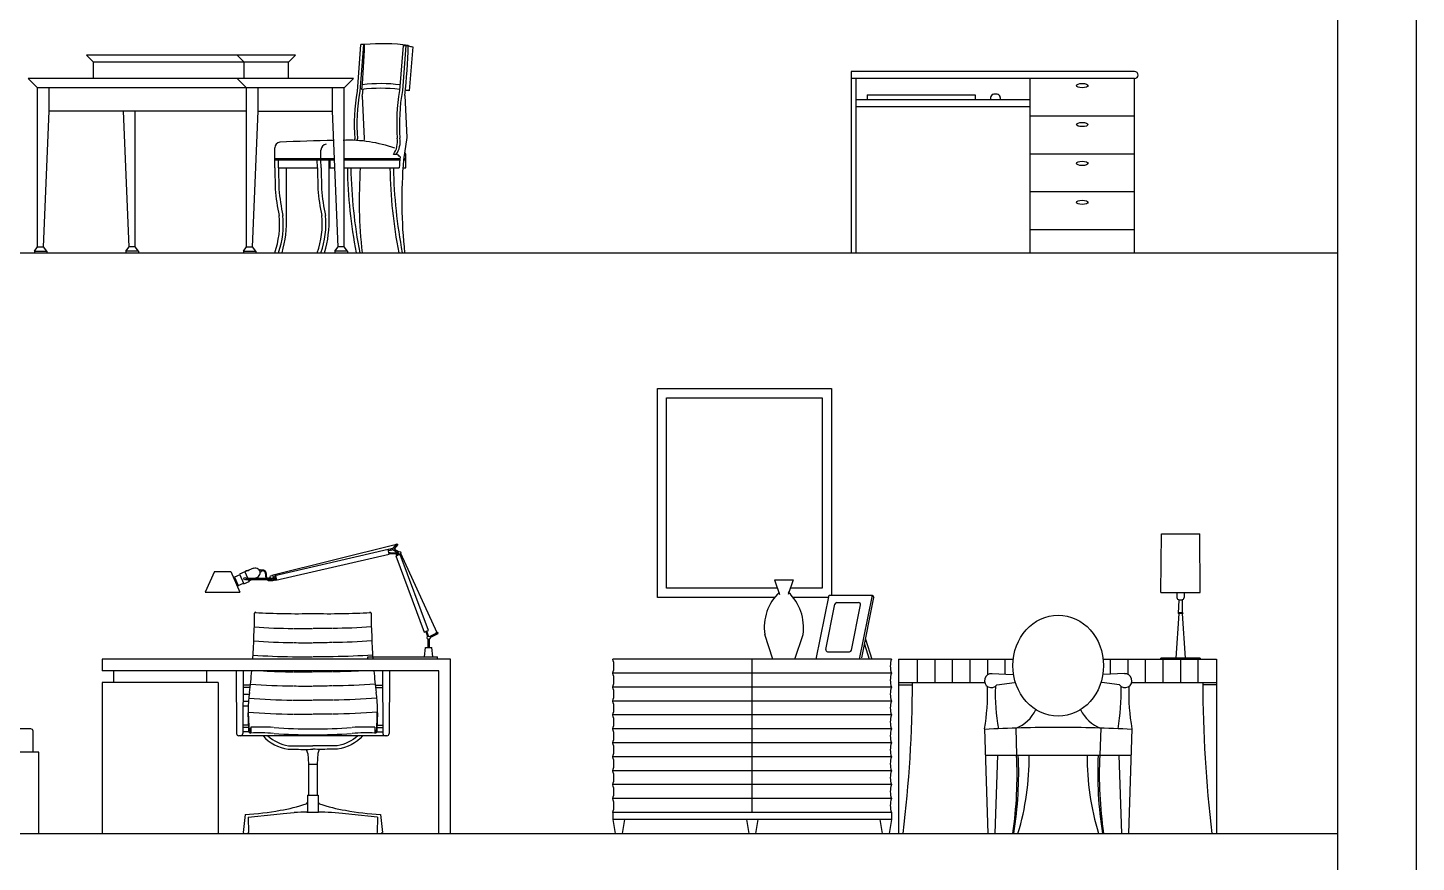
# Model space of a CAD drawing. Header units: inches. Extents: x 6.9 to 49.4, y 11.8 to 36.5.
# Drawn here: x 21.89 to 27.87, y 17.3 to 20.89 of the extents above; entities that cross this region are included whole.
import ezdxf

# ---------------------------------------------------------------- set-up
doc = ezdxf.new("R2010")
doc.units = ezdxf.units.IN
doc.header["$MEASUREMENT"] = 0
for name, color, linetype in [('02', 2, 'Continuous'), ('1', 1, 'Continuous'), ('kadrbm', 4, 'Continuous')]:
    doc.layers.add(name, color=color, linetype=linetype)

# ---------------------------------------------------------------- blocks, each defined once
blk = doc.blocks.new('kadrbm')
at = {"layer": 'kadrbm', "color": 4}
blk.add_lwpolyline([(0, 0), (0, 24.7972), (21, 24.7972), (21, 0), (0, 0)], close=True, dxfattribs=at)
blk.add_lwpolyline([(20.6631, 0.3257), (20.6631, 24.4603), (0.3369, 24.4603), (0.3369, 0.3257), (20.6631, 0.3257)], dxfattribs=at)

msp = doc.modelspace()

# ---------------------------------------------------------------- linework, layer by layer
at = {"layer": '02'}
for p, q in [((26.6524, 20.7039), (25.4324, 20.7039)), ((25.4324, 20.7039), (25.4324, 19.9239)), ((26.6524, 20.6739), (25.4324, 20.6739)), ((25.4524, 20.6739), (25.4524, 19.9239)), ((26.2024, 19.9239), (26.2024, 20.6739)), ((26.6524, 19.9239), (26.6524, 20.6739)), ((25.4524, 20.5839), (26.2024, 20.5839)), ((25.5005, 20.6032), (25.9658, 20.6032)), ((25.5005, 20.6032), (25.5005, 20.5839)), ((25.9658, 20.6032), (25.9658, 20.5839)), ((26.0326, 20.5919), (26.0326, 20.5839)), ((26.0738, 20.592), (26.0738, 20.5839)), ((25.4524, 20.5539), (26.2024, 20.5539)), ((26.6524, 20.5114), (26.2024, 20.5114)), ((26.6524, 20.3489), (26.2024, 20.3489)), ((26.6524, 20.1864), (26.2024, 20.1864)), ((26.2024, 20.0239), (26.6524, 20.0239))]:
    msp.add_line(p, q, dxfattribs=at)
for centre, start, end in [((26.6524, 20.6889), 270, 90), ((26.0476, 20.5919), 102.19479, 180), ((26.0588, 20.592), 0, 77.81457)]:
    msp.add_arc(centre, 0.015, start, end, dxfattribs=at)
for centre in [(26.427, 20.6434), (26.427, 20.4759), (26.427, 20.3084), (26.427, 20.1409)]:
    msp.add_ellipse(centre, major_axis=(-0.025, 0), ratio=0.365855, dxfattribs=at)
msp.add_open_spline([(26.0444, 20.6066), (26.0476, 20.6073), (26.0535, 20.608), (26.0594, 20.6072), (26.062, 20.6066)], degree=3, knots=[12.071104, 12.071104, 12.071104, 12.071104, 21.962014, 30.102391, 30.102391, 30.102391, 30.102391], dxfattribs=at)
at = {"layer": '1'}
for p, q in [((23.3198, 20.82), (23.3043, 20.6182)), ((23.3316, 20.82), (23.3161, 20.6182)), ((23.3371, 20.82), (23.32, 20.82)), ((23.5024, 20.8158), (23.4875, 20.6217)), ((23.5142, 20.8158), (23.4993, 20.6217)), ((23.5024, 20.8158), (23.525, 20.8158)), ((23.5438, 20.8106), (23.5293, 20.621)), ((23.0387, 20.7739), (22.1387, 20.7739)), ((22.1687, 20.7439), (22.1387, 20.7739)), ((22.8187, 20.7439), (22.7887, 20.7739)), ((23.0087, 20.7439), (23.0387, 20.7739)), ((23.0087, 20.7439), (22.1687, 20.7439)), ((22.1687, 20.6739), (22.1687, 20.7439)), ((22.8187, 20.6739), (22.8187, 20.7439)), ((23.0087, 20.6739), (23.0087, 20.7439)), ((23.2887, 20.6739), (21.8887, 20.6739)), ((21.8887, 20.6739), (21.9287, 20.6339)), ((23.2487, 20.6339), (21.9287, 20.6339)), ((21.9287, 19.9489), (21.9287, 20.6339)), ((21.9787, 20.5339), (21.9787, 20.6339)), ((22.8287, 20.6339), (22.7887, 20.6739)), ((22.8287, 19.9489), (22.8287, 20.6339)), ((22.8787, 20.5339), (22.8787, 20.6339)), ((23.1987, 20.5339), (23.1987, 20.6339)), ((23.2887, 20.6739), (23.2487, 20.6339)), ((23.2487, 19.9489), (23.2487, 20.6339)), ((23.3269, 20.5979), (23.3355, 20.4162)), ((23.5101, 20.6013), (23.5187, 20.4197)), ((21.9547, 19.9489), (21.9787, 20.5339)), ((22.8287, 20.5339), (21.9787, 20.5339)), ((22.3227, 19.9489), (22.2987, 20.5339)), ((22.3487, 19.9489), (22.3487, 20.5339)), ((22.8547, 19.9489), (22.8787, 20.5339)), ((22.8787, 20.5339), (23.1987, 20.5339)), ((23.2227, 19.9489), (23.1987, 20.5339)), ((23.3355, 20.4162), (23.3337, 20.4044)), ((23.5187, 20.4197), (23.5043, 20.3239)), ((22.9497, 20.3239), (22.9497, 20.3751)), ((22.9497, 20.3289), (23.2071, 20.3289)), ((23.1489, 20.3239), (23.1489, 20.366)), ((23.2487, 20.3289), (23.489, 20.3289)), ((23.4731, 20.3469), (23.4613, 20.3469)), ((23.5047, 20.3289), (23.5149, 20.3289)), ((23.5149, 20.2889), (23.5149, 20.3432)), ((22.9497, 20.3239), (23.2073, 20.3239)), ((22.9502, 20.2889), (22.9497, 20.3239)), ((22.9502, 20.2889), (22.9516, 20.197)), ((22.9662, 20.2889), (22.9656, 20.3239)), ((22.9662, 20.2889), (23.1335, 20.2889)), ((22.9662, 20.2889), (22.9676, 20.197)), ((23.0006, 20.0805), (23.0006, 20.2889)), ((23.1335, 20.2889), (23.133, 20.3239)), ((23.1335, 20.2889), (23.1349, 20.197)), ((23.1495, 20.2889), (23.1489, 20.3239)), ((23.1495, 20.2889), (23.1509, 20.197)), ((23.1839, 20.0805), (23.1839, 20.3239)), ((23.1839, 20.2889), (23.2087, 20.2889)), ((23.1889, 20.2889), (23.1889, 20.3239)), ((23.2487, 20.3239), (23.4885, 20.3239)), ((23.2487, 20.2889), (23.4859, 20.2889)), ((23.5016, 20.2889), (23.5149, 20.2889)), ((23.5043, 20.3239), (23.5149, 20.3239)), ((7.202, 19.9239), (27.5282, 19.9239)), ((21.9147, 19.9299), (21.9287, 19.9489)), ((21.9147, 19.9299), (21.9147, 19.9239)), ((21.9147, 19.9299), (21.9687, 19.9299)), ((21.9287, 19.9489), (21.9547, 19.9489)), ((21.9687, 19.9299), (21.9547, 19.9489)), ((21.9687, 19.9299), (21.9687, 19.9239)), ((22.3087, 19.9299), (22.3227, 19.9489)), ((22.3627, 19.9299), (22.3087, 19.9299)), ((22.3087, 19.9299), (22.3087, 19.9239)), ((22.3487, 19.9489), (22.3227, 19.9489)), ((22.3627, 19.9299), (22.3487, 19.9489)), ((22.3627, 19.9299), (22.3627, 19.9239)), ((22.8147, 19.9299), (22.8287, 19.9489)), ((22.8147, 19.9299), (22.8147, 19.9239)), ((22.8147, 19.9299), (22.8687, 19.9299)), ((22.8287, 19.9489), (22.8547, 19.9489)), ((22.8687, 19.9299), (22.8547, 19.9489)), ((22.8687, 19.9299), (22.8687, 19.9239)), ((23.2087, 19.9299), (23.2227, 19.9489)), ((23.2627, 19.9299), (23.2087, 19.9299)), ((23.2087, 19.9299), (23.2087, 19.9239)), ((23.2487, 19.9489), (23.2227, 19.9489)), ((23.2627, 19.9299), (23.2487, 19.9489)), ((23.2627, 19.9299), (23.2627, 19.9239)), ((24.5973, 19.3392), (25.3473, 19.3392)), ((24.5973, 18.4392), (24.5973, 19.3392)), ((25.3473, 19.3392), (25.3473, 18.45)), ((24.6373, 19.2992), (25.3073, 19.2992)), ((24.6373, 18.4792), (24.6373, 19.2992)), ((25.3073, 19.2992), (25.3073, 18.4792)), ((26.7651, 18.4609), (26.7677, 18.7139)), ((26.7677, 18.7139), (26.9326, 18.7139)), ((26.9351, 18.4609), (26.9326, 18.7139)), ((23.4737, 18.6681), (22.9367, 18.5344)), ((23.4617, 18.6529), (23.4762, 18.6713)), ((23.4801, 18.6682), (23.4659, 18.6502)), ((23.4733, 18.6686), (23.4725, 18.6686)), ((23.4725, 18.6686), (23.4725, 18.6666)), ((23.4762, 18.6713), (23.4801, 18.6682)), ((23.4377, 18.6457), (22.9505, 18.5333)), ((22.955, 18.5139), (23.4422, 18.6262)), ((23.4579, 18.6506), (23.4377, 18.6457)), ((23.4422, 18.6262), (23.4377, 18.6457)), ((23.4377, 18.6457), (23.4389, 18.6408)), ((23.4389, 18.6408), (23.449, 18.6433)), ((23.4406, 18.6331), (23.4431, 18.6329)), ((23.4413, 18.63), (23.4436, 18.6299)), ((23.4431, 18.6329), (23.4452, 18.6328)), ((23.4436, 18.6299), (23.4455, 18.6297)), ((23.4452, 18.6328), (23.447, 18.6326)), ((23.4455, 18.6297), (23.4471, 18.6296)), ((23.447, 18.6326), (23.4485, 18.6325)), ((23.4471, 18.6296), (23.4486, 18.6295)), ((23.4478, 18.6481), (23.4492, 18.6423)), ((23.4485, 18.6325), (23.4498, 18.6325)), ((23.4486, 18.6295), (23.4498, 18.6295)), ((23.458, 18.6444), (23.4492, 18.6423)), ((23.4498, 18.6325), (23.4509, 18.6324)), ((23.4498, 18.6295), (23.4508, 18.6294)), ((23.4508, 18.6294), (23.4517, 18.6294)), ((23.4509, 18.6324), (23.4518, 18.6324)), ((23.4517, 18.6294), (23.4525, 18.6294)), ((23.4518, 18.6324), (23.4526, 18.6324)), ((23.4525, 18.6294), (23.4532, 18.6294)), ((23.4526, 18.6324), (23.4533, 18.6324)), ((23.4532, 18.6294), (23.4539, 18.6294)), ((23.4533, 18.6324), (23.4539, 18.6324)), ((23.4539, 18.6324), (23.4545, 18.6324)), ((23.4539, 18.6294), (23.4545, 18.6294)), ((23.4545, 18.6324), (23.4552, 18.6324)), ((23.4545, 18.6294), (23.4551, 18.6294)), ((23.4551, 18.6294), (23.4557, 18.6294)), ((23.4552, 18.6324), (23.4558, 18.6324)), ((23.4557, 18.6294), (23.4563, 18.6293)), ((23.4558, 18.6324), (23.4564, 18.6323)), ((23.4563, 18.6293), (23.4569, 18.6293)), ((23.4564, 18.6323), (23.4569, 18.6323)), ((23.4569, 18.6323), (23.4575, 18.6323)), ((23.4569, 18.6293), (23.4575, 18.6293)), ((23.4575, 18.6323), (23.458, 18.6323)), ((23.4575, 18.6293), (23.458, 18.6293)), ((23.4801, 18.6303), (23.458, 18.6444)), ((23.458, 18.6323), (23.4585, 18.6323)), ((23.458, 18.6293), (23.4585, 18.6293)), ((23.4585, 18.6323), (23.459, 18.6323)), ((23.4585, 18.6293), (23.459, 18.6293)), ((23.459, 18.6323), (23.4595, 18.6323)), ((23.459, 18.6293), (23.4595, 18.6293)), ((23.4595, 18.6323), (23.4599, 18.6323)), ((23.4595, 18.6293), (23.4599, 18.6293)), ((23.4599, 18.6323), (23.4603, 18.6323)), ((23.4599, 18.6293), (23.4603, 18.6293)), ((23.4603, 18.6323), (23.4607, 18.6323)), ((23.4603, 18.6293), (23.4607, 18.6293)), ((23.4607, 18.6323), (23.4611, 18.6323)), ((23.4607, 18.6293), (23.4611, 18.6293)), ((23.4611, 18.6323), (23.4615, 18.6323)), ((23.4611, 18.6293), (23.4614, 18.6293)), ((23.4614, 18.6293), (23.4618, 18.6293)), ((23.4615, 18.6323), (23.4618, 18.6323)), ((23.4618, 18.6323), (23.4621, 18.6323)), ((23.4618, 18.6293), (23.4621, 18.6293)), ((23.4621, 18.6323), (23.4625, 18.6323)), ((23.4621, 18.6293), (23.4624, 18.6293)), ((23.4624, 18.6293), (23.4628, 18.6293)), ((23.4625, 18.6323), (23.4628, 18.6323)), ((23.4628, 18.6323), (23.4632, 18.6323)), ((23.4628, 18.6293), (23.4631, 18.6293)), ((23.4631, 18.6293), (23.4634, 18.6293)), ((23.4632, 18.6323), (23.4635, 18.6323)), ((23.4634, 18.6293), (23.4638, 18.6293)), ((23.4635, 18.6323), (23.4638, 18.6323)), ((23.4638, 18.6323), (23.4642, 18.6323)), ((23.4638, 18.6293), (23.4641, 18.6293)), ((23.4641, 18.6293), (23.4644, 18.6293)), ((23.4642, 18.6323), (23.4645, 18.6323)), ((23.4644, 18.6293), (23.4647, 18.6293)), ((23.4645, 18.6323), (23.4649, 18.6323)), ((23.4647, 18.6293), (23.4651, 18.6293)), ((23.4649, 18.6323), (23.4652, 18.6323)), ((23.4651, 18.6293), (23.4654, 18.6292)), ((23.4652, 18.6323), (23.4656, 18.6322)), ((23.4654, 18.6292), (23.4657, 18.6292)), ((23.4656, 18.6322), (23.466, 18.6322)), ((23.4657, 18.6292), (23.466, 18.6292)), ((23.4829, 18.6356), (23.466, 18.6465)), ((23.466, 18.6322), (23.4664, 18.6322)), ((23.466, 18.6292), (23.4664, 18.6292)), ((23.4664, 18.6322), (23.4667, 18.6322)), ((23.4664, 18.6292), (23.4667, 18.6292)), ((23.4667, 18.6322), (23.4671, 18.6321)), ((23.4667, 18.6292), (23.467, 18.6291)), ((23.467, 18.6291), (23.4673, 18.6291)), ((23.4671, 18.6321), (23.4675, 18.6321)), ((23.4673, 18.6291), (23.4676, 18.6291)), ((23.4675, 18.6321), (23.4679, 18.6321)), ((23.4676, 18.6291), (23.4679, 18.629)), ((23.4679, 18.6321), (23.4683, 18.632)), ((23.4679, 18.629), (23.4682, 18.629)), ((23.4682, 18.629), (23.4685, 18.629)), ((23.4683, 18.632), (23.4687, 18.632)), ((23.4685, 18.629), (23.4687, 18.6289)), ((23.4687, 18.632), (23.469, 18.6319)), ((23.4687, 18.6289), (23.469, 18.6288)), ((23.469, 18.6319), (23.4694, 18.6319)), ((23.469, 18.6288), (23.4692, 18.6288)), ((23.4692, 18.6288), (23.4694, 18.6287)), ((23.4694, 18.6319), (23.4697, 18.6318)), ((23.4694, 18.6287), (23.4696, 18.6286)), ((23.4696, 18.6286), (23.4697, 18.6286)), ((23.4697, 18.6318), (23.4701, 18.6317)), ((23.4697, 18.6286), (23.4699, 18.6285)), ((23.4699, 18.6285), (23.47, 18.6284)), ((23.47, 18.6284), (23.4702, 18.6283)), ((23.4701, 18.6317), (23.4704, 18.6317)), ((23.4702, 18.6283), (23.4703, 18.6282)), ((23.4703, 18.6282), (23.4704, 18.6282)), ((23.4704, 18.6317), (23.4706, 18.6316)), ((23.4704, 18.6282), (23.4705, 18.6281)), ((23.4705, 18.6281), (23.4706, 18.628)), ((23.4706, 18.6316), (23.4709, 18.6315)), ((23.4706, 18.628), (23.4708, 18.6279)), ((23.4894, 18.6254), (23.4707, 18.6184)), ((23.4707, 18.6184), (23.593, 18.2905)), ((23.4708, 18.6279), (23.4709, 18.6279)), ((23.4709, 18.6315), (23.4711, 18.6314)), ((23.4709, 18.6279), (23.471, 18.6278)), ((23.471, 18.6278), (23.4712, 18.6277)), ((23.4711, 18.6314), (23.4713, 18.6313)), ((23.4712, 18.6277), (23.4713, 18.6277)), ((23.4713, 18.6313), (23.4714, 18.6312)), ((23.4713, 18.6277), (23.4714, 18.6276)), ((23.4714, 18.6312), (23.4716, 18.6311)), ((23.4714, 18.6276), (23.4715, 18.6275)), ((23.4715, 18.6275), (23.4717, 18.6275)), ((23.4716, 18.6311), (23.4718, 18.631)), ((23.4717, 18.6275), (23.4718, 18.6274)), ((23.4718, 18.631), (23.4719, 18.6308)), ((23.4718, 18.6274), (23.4719, 18.6273)), ((23.4719, 18.6308), (23.4721, 18.6308)), ((23.4719, 18.6273), (23.472, 18.6273)), ((23.472, 18.6273), (23.4722, 18.6272)), ((23.4721, 18.6308), (23.4722, 18.6307)), ((23.4722, 18.6307), (23.4723, 18.6306)), ((23.4722, 18.6272), (23.4723, 18.6271)), ((23.4723, 18.6306), (23.4725, 18.6305)), ((23.4723, 18.6271), (23.4724, 18.627)), ((23.4724, 18.627), (23.4725, 18.6269)), ((23.4725, 18.6305), (23.4726, 18.6304)), ((23.4725, 18.6269), (23.4726, 18.6268)), ((23.4726, 18.6304), (23.4727, 18.6303)), ((23.4726, 18.6268), (23.4727, 18.6266)), ((23.4727, 18.6303), (23.4729, 18.6303)), ((23.4727, 18.6266), (23.4728, 18.6265)), ((23.4728, 18.6265), (23.4729, 18.6264)), ((23.4729, 18.6303), (23.473, 18.6302)), ((23.4729, 18.6264), (23.473, 18.6262)), ((23.473, 18.6302), (23.4732, 18.6301)), ((23.473, 18.6262), (23.4732, 18.6261)), ((23.4732, 18.6301), (23.4733, 18.63)), ((23.4732, 18.6261), (23.4733, 18.6259)), ((23.4733, 18.63), (23.4735, 18.6299)), ((23.4733, 18.6259), (23.4734, 18.6257)), ((23.4734, 18.6257), (23.4735, 18.6255)), ((23.4735, 18.6299), (23.4737, 18.6298)), ((23.4735, 18.6255), (23.4736, 18.6254)), ((23.4736, 18.6254), (23.4737, 18.6252)), ((23.4737, 18.6298), (23.4738, 18.6297)), ((23.4737, 18.6252), (23.4738, 18.625)), ((23.4738, 18.6297), (23.474, 18.6296)), ((23.4738, 18.625), (23.4739, 18.6248)), ((23.4739, 18.6248), (23.474, 18.6247)), ((23.474, 18.6296), (23.4742, 18.6294)), ((23.474, 18.6247), (23.474, 18.6245)), ((23.474, 18.6245), (23.4741, 18.6244)), ((23.4741, 18.6244), (23.4742, 18.6243)), ((23.4742, 18.6294), (23.4744, 18.6292)), ((23.4742, 18.6243), (23.4743, 18.6241)), ((23.4743, 18.6241), (23.4744, 18.624)), ((23.4744, 18.6292), (23.4745, 18.6291)), ((23.4744, 18.624), (23.4745, 18.6239)), ((23.4745, 18.6291), (23.4747, 18.6289)), ((23.4745, 18.6239), (23.4746, 18.6238)), ((23.4746, 18.6238), (23.4747, 18.6236)), ((23.4747, 18.6289), (23.4749, 18.6287)), ((23.4747, 18.6236), (23.4748, 18.6235)), ((23.4748, 18.6235), (23.4749, 18.6234)), ((23.4749, 18.6287), (23.475, 18.6285)), ((23.4749, 18.6234), (23.475, 18.6232)), ((23.475, 18.6285), (23.4752, 18.6283)), ((23.475, 18.6232), (23.4751, 18.6231)), ((23.4751, 18.6231), (23.4752, 18.6229)), ((23.4752, 18.6283), (23.4754, 18.6281)), ((23.4752, 18.6229), (23.4754, 18.6227)), ((23.4754, 18.6281), (23.4755, 18.6279)), ((23.4754, 18.6227), (23.4755, 18.6225)), ((23.4755, 18.6279), (23.4757, 18.6277)), ((23.4755, 18.6225), (23.4756, 18.6222)), ((23.4756, 18.6222), (23.4758, 18.622)), ((23.4757, 18.6277), (23.4758, 18.6275)), ((23.4758, 18.6275), (23.4759, 18.6273)), ((23.4758, 18.622), (23.4759, 18.6217)), ((23.4759, 18.6273), (23.476, 18.6271)), ((23.4759, 18.6217), (23.4761, 18.6213)), ((23.476, 18.6271), (23.4761, 18.6269)), ((23.4761, 18.6269), (23.4762, 18.6268)), ((23.4761, 18.6213), (23.4762, 18.621)), ((23.4762, 18.6268), (23.4763, 18.6266)), ((23.4762, 18.621), (23.4764, 18.6205)), ((23.4763, 18.6266), (23.4764, 18.6264)), ((23.4764, 18.6264), (23.4765, 18.6263)), ((23.4765, 18.6263), (23.4766, 18.6261)), ((23.4766, 18.6261), (23.4767, 18.626)), ((23.4767, 18.626), (23.4768, 18.6259)), ((23.4768, 18.6259), (23.4769, 18.6258)), ((23.4769, 18.6258), (23.4769, 18.6256)), ((23.4769, 18.6256), (23.477, 18.6255)), ((23.477, 18.6255), (23.4771, 18.6254)), ((23.4771, 18.6254), (23.4772, 18.6252)), ((23.4772, 18.6252), (23.4773, 18.6251)), ((23.4773, 18.6251), (23.4775, 18.6249)), ((23.4775, 18.6249), (23.4776, 18.6247)), ((23.4776, 18.6247), (23.4778, 18.6245)), ((23.4778, 18.6245), (23.4779, 18.6243)), ((23.4779, 18.6243), (23.4781, 18.624)), ((23.4781, 18.624), (23.4783, 18.6237)), ((23.4783, 18.6237), (23.4784, 18.6234)), ((23.4784, 18.6234), (23.4786, 18.623)), ((23.4786, 18.623), (23.4788, 18.6226)), ((23.4788, 18.6226), (23.479, 18.6221)), ((23.479, 18.6221), (23.4792, 18.6216)), ((23.4828, 18.6229), (23.4801, 18.6303)), ((23.4874, 18.6261), (23.4879, 18.6248)), ((23.6117, 18.2974), (23.4894, 18.6254)), ((23.649, 18.2871), (23.4924, 18.629)), ((22.6901, 18.552), (22.6501, 18.462)), ((22.6901, 18.552), (22.7601, 18.552)), ((22.7601, 18.552), (22.8001, 18.462)), ((22.7996, 18.5375), (22.7765, 18.5273)), ((22.8212, 18.5504), (22.7984, 18.5403)), ((22.7984, 18.5403), (22.8171, 18.4983)), ((22.8212, 18.5504), (22.8399, 18.5084)), ((22.858, 18.5657), (22.8216, 18.5495)), ((22.8588, 18.5639), (22.858, 18.5657)), ((22.8826, 18.558), (22.8889, 18.5608)), ((22.8866, 18.5489), (22.893, 18.5517)), ((22.8889, 18.5608), (22.893, 18.5517)), ((22.89, 18.5583), (22.8917, 18.5587)), ((22.8913, 18.5555), (22.8926, 18.5559)), ((22.8917, 18.5587), (22.8931, 18.559)), ((22.8926, 18.5559), (22.8937, 18.5561)), ((22.8931, 18.559), (22.8943, 18.5593)), ((22.8937, 18.5561), (22.8947, 18.5563)), ((22.8943, 18.5593), (22.8954, 18.5594)), ((22.8947, 18.5563), (22.8955, 18.5564)), ((22.8954, 18.5594), (22.8963, 18.5594)), ((22.8955, 18.5564), (22.8962, 18.5564)), ((22.8962, 18.5564), (22.8969, 18.5564)), ((22.8963, 18.5594), (22.8971, 18.5594)), ((22.8969, 18.5564), (22.8974, 18.5563)), ((22.8971, 18.5594), (22.8977, 18.5594)), ((22.8974, 18.5563), (22.8979, 18.5562)), ((22.8977, 18.5594), (22.8983, 18.5593)), ((22.8979, 18.5562), (22.8983, 18.5562)), ((22.8983, 18.5593), (22.8988, 18.5591)), ((22.8983, 18.5562), (22.8987, 18.5561)), ((22.8987, 18.5561), (22.8991, 18.556)), ((22.8988, 18.5591), (22.8993, 18.559)), ((22.8991, 18.556), (22.8994, 18.5559)), ((22.8993, 18.559), (22.8997, 18.5589)), ((22.8994, 18.5559), (22.8997, 18.5558)), ((22.8997, 18.5589), (22.9001, 18.5588)), ((22.8997, 18.5558), (22.9, 18.5557)), ((22.9, 18.5557), (22.9004, 18.5557)), ((22.9001, 18.5588), (22.9005, 18.5587)), ((22.9004, 18.5557), (22.9007, 18.5556)), ((22.9005, 18.5587), (22.9009, 18.5586)), ((22.9007, 18.5556), (22.901, 18.5555)), ((22.9009, 18.5586), (22.9013, 18.5585)), ((22.901, 18.5555), (22.9012, 18.5554)), ((22.9012, 18.5554), (22.9015, 18.5553)), ((22.9013, 18.5585), (22.9017, 18.5584)), ((22.9015, 18.5553), (22.9018, 18.5551)), ((22.9017, 18.5584), (22.902, 18.5583)), ((22.9018, 18.5551), (22.9021, 18.555)), ((22.902, 18.5583), (22.9024, 18.5582)), ((22.9021, 18.555), (22.9024, 18.5548)), ((22.9024, 18.5582), (22.9028, 18.558)), ((22.9024, 18.5548), (22.9027, 18.5546)), ((22.9027, 18.5546), (22.903, 18.5544)), ((22.9028, 18.558), (22.9031, 18.5579)), ((22.903, 18.5544), (22.9033, 18.5542)), ((22.9031, 18.5579), (22.9035, 18.5577)), ((22.9033, 18.5542), (22.9036, 18.5539)), ((22.9035, 18.5577), (22.9039, 18.5574)), ((22.9036, 18.5539), (22.9039, 18.5537)), ((22.9039, 18.5574), (22.9043, 18.5572)), ((22.9039, 18.5537), (22.9042, 18.5534)), ((22.9042, 18.5534), (22.9045, 18.5531)), ((22.9043, 18.5572), (22.9047, 18.5569)), ((22.9045, 18.5531), (22.9047, 18.5528)), ((22.9047, 18.5569), (22.9051, 18.5566)), ((22.9047, 18.5528), (22.905, 18.5525)), ((22.905, 18.5525), (22.9053, 18.5521)), ((22.9051, 18.5566), (22.9055, 18.5563)), ((22.9053, 18.5521), (22.9055, 18.5518)), ((22.9055, 18.5563), (22.9058, 18.556)), ((22.9055, 18.5518), (22.9057, 18.5514)), ((22.9057, 18.5514), (22.906, 18.5511)), ((22.9058, 18.556), (22.9062, 18.5556)), ((22.906, 18.5511), (22.9062, 18.5507)), ((22.9062, 18.5556), (22.9066, 18.5553)), ((22.9062, 18.5507), (22.9064, 18.5504)), ((22.9064, 18.5504), (22.9066, 18.5501)), ((22.9066, 18.5553), (22.9069, 18.5549)), ((22.9066, 18.5501), (22.9068, 18.5498)), ((22.9068, 18.5498), (22.907, 18.5495)), ((22.9069, 18.5549), (22.9072, 18.5545)), ((22.907, 18.5495), (22.9072, 18.5492)), ((22.9072, 18.5545), (22.9075, 18.5541)), ((22.9072, 18.5492), (22.9073, 18.5489)), ((22.9073, 18.5489), (22.9075, 18.5486)), ((22.9075, 18.5541), (22.9078, 18.5537)), ((22.9075, 18.5486), (22.9077, 18.5484)), ((22.9077, 18.5484), (22.9078, 18.5482)), ((22.9078, 18.5537), (22.9081, 18.5533)), ((22.9078, 18.5482), (22.908, 18.5479)), ((22.908, 18.5479), (22.9081, 18.5477)), ((22.9081, 18.5533), (22.9084, 18.5529)), ((22.9081, 18.5477), (22.9082, 18.5475)), ((22.9082, 18.5475), (22.9084, 18.5472)), ((22.9084, 18.5529), (22.9086, 18.5526)), ((22.9084, 18.5472), (22.9085, 18.547)), ((22.9085, 18.547), (22.9086, 18.5467)), ((22.9086, 18.5526), (22.9088, 18.5522)), ((22.9086, 18.5467), (22.9087, 18.5464)), ((22.9087, 18.5464), (22.9088, 18.5462)), ((22.9088, 18.5522), (22.9091, 18.5518)), ((22.9088, 18.5462), (22.9088, 18.5458)), ((22.9088, 18.5458), (22.9089, 18.5455)), ((22.9089, 18.5455), (22.909, 18.5452)), ((22.909, 18.5452), (22.909, 18.5448)), ((22.909, 18.5448), (22.9091, 18.5444)), ((22.9091, 18.5518), (22.9093, 18.5515)), ((22.9091, 18.5444), (22.9091, 18.5439)), ((22.9091, 18.5439), (22.9092, 18.5435)), ((22.9092, 18.5435), (22.9092, 18.543)), ((22.9092, 18.543), (22.9093, 18.5424)), ((22.9093, 18.5515), (22.9095, 18.5511)), ((22.9093, 18.5424), (22.9093, 18.5419)), ((22.9093, 18.5419), (22.9094, 18.5413)), ((22.9094, 18.5413), (22.9094, 18.5407)), ((22.9094, 18.5407), (22.9095, 18.5401)), ((22.9095, 18.5511), (22.9097, 18.5508)), ((22.9095, 18.5401), (22.9095, 18.5395)), ((22.9095, 18.5395), (22.9096, 18.5389)), ((22.9096, 18.5389), (22.9096, 18.5383)), ((22.9096, 18.5383), (22.9097, 18.5378)), ((22.9097, 18.5508), (22.9099, 18.5505)), ((22.9097, 18.5378), (22.9097, 18.5373)), ((22.9097, 18.5373), (22.9098, 18.5368)), ((22.9098, 18.5368), (22.9098, 18.5363)), ((22.9098, 18.5363), (22.9098, 18.5358)), ((22.9098, 18.5358), (22.9099, 18.5354)), ((22.9099, 18.5505), (22.9101, 18.5502)), ((22.9099, 18.5354), (22.9099, 18.5349)), ((22.9099, 18.5349), (22.91, 18.5345)), ((22.91, 18.5345), (22.91, 18.5341)), ((22.91, 18.5341), (22.9101, 18.5336)), ((22.9101, 18.5502), (22.9103, 18.5499)), ((22.9103, 18.5499), (22.9105, 18.5496)), ((22.9105, 18.5496), (22.9107, 18.5493)), ((22.9107, 18.5493), (22.9108, 18.5491)), ((22.9108, 18.5491), (22.911, 18.5488)), ((22.911, 18.5488), (22.9111, 18.5485)), ((22.9111, 18.5485), (22.9113, 18.5482)), ((22.9113, 18.5482), (22.9114, 18.5478)), ((22.9114, 18.5478), (22.9115, 18.5475)), ((22.9115, 18.5475), (22.9116, 18.5471)), ((22.9116, 18.5471), (22.9117, 18.5468)), ((22.9117, 18.5468), (22.9118, 18.5463)), ((22.9118, 18.5463), (22.9119, 18.5459)), ((22.9119, 18.5459), (22.9119, 18.5455)), ((22.9119, 18.5455), (22.912, 18.545)), ((22.912, 18.545), (22.9121, 18.5445)), ((22.9121, 18.5445), (22.9121, 18.544)), ((22.9121, 18.544), (22.9122, 18.5434)), ((22.9122, 18.5434), (22.9123, 18.5428)), ((22.9123, 18.5428), (22.9123, 18.5422)), ((22.9123, 18.5422), (22.9124, 18.5416)), ((22.9124, 18.5416), (22.9124, 18.541)), ((22.9124, 18.541), (22.9125, 18.5404)), ((22.9125, 18.5404), (22.9125, 18.5398)), ((22.9125, 18.5398), (22.9126, 18.5392)), ((22.9126, 18.5392), (22.9126, 18.5386)), ((22.9126, 18.5386), (22.9126, 18.5381)), ((22.9126, 18.5381), (22.9127, 18.5375)), ((22.9127, 18.5375), (22.9127, 18.537)), ((22.9127, 18.537), (22.9128, 18.5366)), ((22.9128, 18.5366), (22.9128, 18.5361)), ((22.9128, 18.5361), (22.9129, 18.5356)), ((22.9129, 18.5356), (22.9129, 18.5352)), ((22.9129, 18.5352), (22.913, 18.5348)), ((22.913, 18.5348), (22.913, 18.5344)), ((22.913, 18.5344), (22.913, 18.5339)), ((22.772, 18.5253), (22.7765, 18.5273)), ((22.7765, 18.5273), (22.7928, 18.4907)), ((22.7882, 18.4887), (22.7928, 18.4907)), ((22.7928, 18.4907), (22.8158, 18.501)), ((22.8171, 18.4983), (22.8399, 18.5084)), ((22.8254, 18.523), (22.9236, 18.523)), ((22.8254, 18.5178), (22.9236, 18.5178)), ((22.8387, 18.5112), (22.875, 18.5273)), ((22.9101, 18.5336), (22.9101, 18.5332)), ((22.9101, 18.5332), (22.9101, 18.5327)), ((22.9101, 18.5327), (22.9102, 18.5322)), ((22.9102, 18.5322), (22.9102, 18.5318)), ((22.9102, 18.5318), (22.9103, 18.5313)), ((22.9103, 18.5313), (22.9103, 18.5308)), ((22.9103, 18.5308), (22.9104, 18.5303)), ((22.9104, 18.5303), (22.9105, 18.5297)), ((22.9105, 18.5297), (22.9106, 18.5292)), ((22.9106, 18.5292), (22.9108, 18.5286)), ((22.9108, 18.5286), (22.9109, 18.5281)), ((22.9109, 18.5281), (22.9111, 18.5275)), ((22.9111, 18.5275), (22.9113, 18.5269)), ((22.9113, 18.5269), (22.9116, 18.5263)), ((22.9116, 18.5263), (22.9118, 18.5258)), ((22.9118, 18.5258), (22.9121, 18.5252)), ((22.9121, 18.5252), (22.9124, 18.5247)), ((22.9124, 18.5247), (22.9126, 18.5242)), ((22.9126, 18.5242), (22.9129, 18.5238)), ((22.9129, 18.5238), (22.9131, 18.5234)), ((22.913, 18.5339), (22.9131, 18.5335)), ((22.9131, 18.5335), (22.9131, 18.5331)), ((22.9131, 18.5331), (22.9132, 18.5327)), ((22.9131, 18.5234), (22.9133, 18.523)), ((22.9132, 18.5327), (22.9132, 18.5322)), ((22.9132, 18.5322), (22.9132, 18.5318)), ((22.9132, 18.5318), (22.9133, 18.5313)), ((22.9133, 18.5313), (22.9134, 18.5309)), ((22.9134, 18.5309), (22.9134, 18.5304)), ((22.9134, 18.5304), (22.9135, 18.5299)), ((22.9135, 18.5299), (22.9136, 18.5295)), ((22.9136, 18.5295), (22.9138, 18.529)), ((22.9138, 18.529), (22.914, 18.5285)), ((22.914, 18.5285), (22.9142, 18.528)), ((22.9142, 18.528), (22.9144, 18.5275)), ((22.9144, 18.5275), (22.9146, 18.5269)), ((22.9145, 18.5178), (22.9165, 18.5163)), ((22.9146, 18.5269), (22.9149, 18.5264)), ((22.9149, 18.5264), (22.9152, 18.5258)), ((22.9152, 18.5258), (22.9156, 18.5251)), ((22.9156, 18.5251), (22.916, 18.5245)), ((22.916, 18.5245), (22.9165, 18.5238)), ((22.9165, 18.5238), (22.9169, 18.523)), ((22.9165, 18.5163), (22.9183, 18.5152)), ((22.9183, 18.5152), (22.92, 18.5142)), ((22.9193, 18.5178), (22.9202, 18.5172)), ((22.92, 18.5142), (22.9216, 18.5135)), ((22.9202, 18.5172), (22.921, 18.5166)), ((22.921, 18.5166), (22.9218, 18.5162)), ((22.9216, 18.5135), (22.9231, 18.5131)), ((22.9218, 18.5162), (22.9226, 18.5159)), ((22.9226, 18.5159), (22.9233, 18.5157)), ((22.9231, 18.5131), (22.9244, 18.5127)), ((22.9233, 18.5157), (22.924, 18.5155)), ((22.9234, 18.5179), (22.9525, 18.5245)), ((22.9236, 18.523), (22.9308, 18.5247)), ((22.924, 18.5155), (22.9247, 18.5154)), ((22.9244, 18.5127), (22.9257, 18.5125)), ((22.9247, 18.5154), (22.9253, 18.5154)), ((22.9253, 18.5154), (22.9259, 18.5154)), ((22.9257, 18.5125), (22.9269, 18.5125)), ((22.9259, 18.5154), (22.9264, 18.5154)), ((22.9264, 18.5154), (22.9269, 18.5154)), ((22.9269, 18.5154), (22.9274, 18.5154)), ((22.9269, 18.5125), (22.928, 18.5124)), ((22.9274, 18.5154), (22.9278, 18.5154)), ((22.9278, 18.5154), (22.9282, 18.5154)), ((22.928, 18.5124), (22.929, 18.5124)), ((22.9282, 18.5154), (22.9286, 18.5154)), ((22.9286, 18.5154), (22.929, 18.5154)), ((22.929, 18.5154), (22.9294, 18.5154)), ((22.929, 18.5124), (22.9299, 18.5125)), ((22.9294, 18.5154), (22.9298, 18.5154)), ((22.9298, 18.5154), (22.9302, 18.5154)), ((22.9299, 18.5125), (22.9308, 18.5125)), ((22.9302, 18.5154), (22.9306, 18.5154)), ((22.9306, 18.5154), (22.9311, 18.5155)), ((22.9308, 18.5125), (22.9316, 18.5125)), ((22.9311, 18.5155), (22.9315, 18.5155)), ((22.9315, 18.5155), (22.932, 18.5155)), ((22.9316, 18.5125), (22.9324, 18.5126)), ((22.932, 18.5155), (22.9326, 18.5156)), ((22.9324, 18.5126), (22.9331, 18.5126)), ((22.9326, 18.5156), (22.9331, 18.5156)), ((22.9331, 18.5156), (22.9336, 18.5157)), ((22.9331, 18.5126), (22.9337, 18.5127)), ((22.9336, 18.5157), (22.9341, 18.5157)), ((22.9337, 18.5127), (22.9343, 18.5127)), ((22.9341, 18.5157), (22.9347, 18.5157)), ((22.9343, 18.5127), (22.9349, 18.5128)), ((22.9347, 18.5157), (22.9352, 18.5158)), ((22.9349, 18.5128), (22.9354, 18.5128)), ((22.9352, 18.5158), (22.9357, 18.5158)), ((22.9354, 18.5128), (22.936, 18.5128)), ((22.9357, 18.5158), (22.9362, 18.5159)), ((22.936, 18.5128), (22.9365, 18.5129)), ((22.9362, 18.5159), (22.9366, 18.5159)), ((22.9365, 18.5129), (22.9369, 18.5129)), ((22.9366, 18.5159), (22.9371, 18.516)), ((22.9369, 18.5129), (22.9374, 18.513)), ((22.9371, 18.516), (22.9375, 18.516)), ((22.9374, 18.513), (22.9379, 18.513)), ((22.9375, 18.516), (22.9379, 18.516)), ((22.9379, 18.516), (22.9383, 18.5161)), ((22.9379, 18.513), (22.9383, 18.5131)), ((22.9383, 18.5161), (22.9387, 18.5161)), ((22.9383, 18.5131), (22.9387, 18.5131)), ((22.9387, 18.5161), (22.939, 18.5162)), ((22.9387, 18.5131), (22.9391, 18.5131)), ((22.939, 18.5162), (22.9394, 18.5162)), ((22.9391, 18.5131), (22.9395, 18.5132)), ((22.9394, 18.5162), (22.9397, 18.5163)), ((22.9395, 18.5132), (22.9399, 18.5132)), ((22.9397, 18.5163), (22.94, 18.5163)), ((22.9399, 18.5132), (22.9403, 18.5133)), ((22.94, 18.5163), (22.9403, 18.5164)), ((22.9403, 18.5164), (22.9406, 18.5164)), ((22.9403, 18.5133), (22.9406, 18.5134)), ((22.9406, 18.5164), (22.9409, 18.5165)), ((22.9406, 18.5134), (22.9409, 18.5134)), ((22.9409, 18.5165), (22.9411, 18.5165)), ((22.9409, 18.5134), (22.9412, 18.5135)), ((22.9411, 18.5165), (22.9414, 18.5166)), ((22.9412, 18.5135), (22.9415, 18.5135)), ((22.9414, 18.5166), (22.9417, 18.5167)), ((22.9415, 18.5135), (22.9418, 18.5136)), ((22.9417, 18.5167), (22.942, 18.5168)), ((22.9418, 18.5136), (22.9421, 18.5137)), ((22.942, 18.5168), (22.9422, 18.5168)), ((22.9421, 18.5137), (22.9424, 18.5138)), ((22.9422, 18.5168), (22.9425, 18.5169)), ((22.9424, 18.5138), (22.9427, 18.5138)), ((22.9425, 18.5169), (22.9428, 18.517)), ((22.9427, 18.5138), (22.943, 18.5139)), ((22.9428, 18.517), (22.9431, 18.5171)), ((22.943, 18.5139), (22.9433, 18.514)), ((22.9431, 18.5171), (22.9434, 18.5172)), ((22.9433, 18.514), (22.9436, 18.5141)), ((22.9434, 18.5275), (22.9514, 18.5294)), ((22.9434, 18.5172), (22.9438, 18.5173)), ((22.9436, 18.5141), (22.9439, 18.5142)), ((22.9438, 18.5173), (22.9441, 18.5174)), ((22.9439, 18.5142), (22.9442, 18.5143)), ((22.9441, 18.5174), (22.9444, 18.5174)), ((22.9442, 18.5143), (22.9445, 18.5144)), ((22.9444, 18.5174), (22.9448, 18.5175)), ((22.9445, 18.5144), (22.9448, 18.5144)), ((22.9448, 18.5175), (22.9451, 18.5176)), ((22.9448, 18.5144), (22.9451, 18.5145)), ((22.9451, 18.5176), (22.9454, 18.5177)), ((22.9451, 18.5145), (22.9454, 18.5146)), ((22.9454, 18.5177), (22.9458, 18.5178)), ((22.9454, 18.5146), (22.9457, 18.5147)), ((22.9457, 18.5147), (22.9461, 18.5147)), ((22.9458, 18.5178), (22.9461, 18.5178)), ((22.9461, 18.5178), (22.9464, 18.5179)), ((22.9461, 18.5147), (22.9464, 18.5148)), ((22.9464, 18.5179), (22.9468, 18.5179)), ((22.9464, 18.5148), (22.9467, 18.5149)), ((22.9467, 18.5149), (22.947, 18.5149)), ((22.9468, 18.5179), (22.9471, 18.518)), ((22.947, 18.5149), (22.9473, 18.515)), ((22.9471, 18.518), (22.9474, 18.518)), ((22.9473, 18.515), (22.9477, 18.515)), ((22.9474, 18.518), (22.9478, 18.5181)), ((22.9477, 18.515), (22.948, 18.5151)), ((22.9478, 18.5181), (22.9481, 18.5181)), ((22.948, 18.5151), (22.9483, 18.5151)), ((22.9481, 18.5181), (22.9484, 18.5182)), ((22.9483, 18.5151), (22.9487, 18.5152)), ((22.9484, 18.5182), (22.9488, 18.5182)), ((22.9487, 18.5152), (22.949, 18.5152)), ((22.9488, 18.5182), (22.9491, 18.5183)), ((22.949, 18.5152), (22.9493, 18.5153)), ((22.9491, 18.5183), (22.9495, 18.5184)), ((22.9493, 18.5153), (22.9497, 18.5154)), ((22.9495, 18.5184), (22.9498, 18.5185)), ((22.9497, 18.5154), (22.9501, 18.5154)), ((22.9498, 18.5185), (22.9502, 18.5185)), ((22.9501, 18.5154), (22.9504, 18.5155)), ((22.9502, 18.5185), (22.9506, 18.5186)), ((22.9504, 18.5155), (22.9508, 18.5156)), ((22.9505, 18.5333), (22.955, 18.5139)), ((22.9506, 18.5186), (22.951, 18.5187)), ((22.9508, 18.5156), (22.9512, 18.5157)), ((22.951, 18.5187), (22.9515, 18.5188)), ((22.9512, 18.5157), (22.9517, 18.5158)), ((22.9515, 18.5188), (22.952, 18.519)), ((22.9517, 18.5158), (22.9522, 18.5159)), ((22.952, 18.519), (22.9525, 18.5191)), ((22.9522, 18.5159), (22.9527, 18.516)), ((22.9525, 18.5191), (22.9531, 18.5192)), ((22.9527, 18.516), (22.9532, 18.5162)), ((22.9531, 18.5192), (22.9537, 18.5194)), ((22.9532, 18.5162), (22.9538, 18.5163)), ((22.9534, 18.534), (22.9579, 18.5145)), ((22.9538, 18.5163), (22.9544, 18.5165)), ((25.1143, 18.4792), (24.6373, 18.4792)), ((25.1014, 18.5161), (25.1234, 18.4532)), ((25.1014, 18.5161), (25.1817, 18.5161)), ((25.1817, 18.5161), (25.161, 18.4532)), ((25.3073, 18.4792), (25.1696, 18.4792)), ((22.6501, 18.462), (22.8001, 18.462)), ((25.1017, 18.4392), (24.5973, 18.4392)), ((25.3343, 18.4392), (25.1826, 18.4392)), ((25.2812, 18.1739), (25.3365, 18.45)), ((25.3365, 18.45), (25.5232, 18.45)), ((25.3696, 18.4175), (25.4637, 18.4175)), ((25.468, 18.1739), (25.5232, 18.45)), ((25.4777, 18.1805), (25.5297, 18.4403)), ((25.5232, 18.45), (25.5297, 18.4403)), ((26.7651, 18.4609), (26.9351, 18.4609)), ((26.8348, 18.4609), (26.8348, 18.4395)), ((26.8431, 18.4295), (26.8401, 18.3712)), ((26.8448, 18.4295), (26.8554, 18.4295)), ((26.8571, 18.4295), (26.8571, 18.3742)), ((26.8654, 18.4609), (26.8654, 18.4395)), ((25.3227, 18.216), (25.3618, 18.4111)), ((25.4327, 18.2129), (25.4717, 18.4078)), ((26.8431, 18.3712), (26.8301, 18.1789)), ((26.8601, 18.3742), (26.8401, 18.3742)), ((26.8601, 18.3712), (26.8401, 18.3712)), ((26.8571, 18.3712), (26.8701, 18.1789)), ((26.8601, 18.3742), (26.8601, 18.3712)), ((23.593, 18.2905), (23.6117, 18.2974)), ((23.6042, 18.2946), (23.6005, 18.2933)), ((23.6005, 18.2933), (23.6082, 18.2719)), ((23.6119, 18.2733), (23.6042, 18.2946)), ((23.6048, 18.2813), (23.6085, 18.2826)), ((23.6095, 18.26), (23.6095, 18.2239)), ((23.6155, 18.2601), (23.6155, 18.2239)), ((23.6522, 18.2887), (23.6176, 18.2711)), ((23.6193, 18.2677), (23.6539, 18.2853)), ((23.649, 18.2871), (23.6428, 18.2871)), ((23.6428, 18.2871), (23.6428, 18.284)), ((23.6539, 18.2853), (23.6522, 18.2887)), ((25.0947, 18.1739), (25.0597, 18.2808)), ((25.1897, 18.1739), (25.2247, 18.2808)), ((25.4895, 18.2392), (25.5098, 18.1739)), ((25.4936, 18.2601), (25.5204, 18.1739)), ((23.3501, 18.1739), (23.3501, 18.1839)), ((23.3501, 18.1839), (23.6501, 18.1839)), ((23.595, 18.1839), (23.599, 18.2239)), ((23.599, 18.2239), (23.626, 18.2239)), ((23.63, 18.1839), (23.626, 18.2239)), ((23.6501, 18.1739), (23.6501, 18.1839)), ((25.3306, 18.2064), (25.4247, 18.2064)), ((26.9351, 18.1789), (26.7651, 18.1789)), ((26.7651, 18.1739), (26.7651, 18.1789)), ((26.9351, 18.1789), (26.9351, 18.1739)), ((23.7061, 18.1739), (22.2061, 18.1739)), ((22.2061, 18.1739), (22.2061, 18.1239)), ((23.6561, 18.1239), (22.2061, 18.1239)), ((22.2561, 18.1239), (22.2561, 18.0739)), ((22.6561, 18.1239), (22.6561, 18.0739)), ((22.7837, 18.1218), (22.7851, 17.8541)), ((22.8139, 18.1218), (22.8122, 17.8541)), ((23.4139, 18.1218), (23.4156, 17.8541)), ((23.4441, 18.1218), (23.4426, 17.8541)), ((23.6561, 17.4239), (23.6561, 18.1239)), ((23.7061, 17.4239), (23.7061, 18.1739)), ((25.6056, 18.1739), (24.4056, 18.1739)), ((25.0056, 17.5139), (25.0056, 18.1739)), ((25.6356, 18.1739), (26.13, 18.1739)), ((25.6356, 18.1739), (25.6356, 17.4239)), ((25.7162, 18.1739), (25.7162, 18.0739)), ((25.7917, 18.1739), (25.7917, 18.0739)), ((25.8673, 18.1739), (25.8673, 18.0739)), ((25.9428, 18.1739), (25.9428, 18.0739)), ((26.0184, 18.1739), (26.0184, 18.1061)), ((26.094, 18.1739), (26.094, 18.1093)), ((26.5168, 18.1739), (27.0056, 18.1739)), ((26.5473, 18.1739), (26.5473, 18.109)), ((26.6228, 18.1739), (26.6228, 18.1093)), ((26.6984, 18.1739), (26.6984, 18.0739)), ((26.774, 18.1739), (26.774, 18.0739)), ((26.8495, 18.1739), (26.8495, 18.0739)), ((26.9251, 18.1739), (26.9251, 18.0739)), ((27.0056, 18.1739), (27.0056, 17.4239)), ((22.7061, 18.0739), (22.2061, 18.0739)), ((22.2061, 18.0739), (22.2061, 17.4239)), ((22.7061, 18.0739), (22.7061, 17.4239)), ((22.8448, 18.0624), (22.8135, 18.0624)), ((23.3829, 18.0624), (23.4142, 18.0624)), ((25.6056, 18.1139), (24.4056, 18.1139)), ((25.6356, 18.0739), (26.0069, 18.0739)), ((25.6356, 18.0639), (25.6956, 18.0639)), ((26.0359, 18.1118), (26.1293, 18.1077)), ((26.0594, 18.0632), (26.1357, 18.074)), ((26.5873, 18.0632), (26.5111, 18.074)), ((26.6109, 18.1118), (26.5175, 18.1077)), ((26.6398, 18.0739), (27.0056, 18.0739)), ((27.0056, 18.0639), (26.9457, 18.0639)), ((22.8437, 18.0524), (22.8135, 18.0524)), ((23.384, 18.0524), (23.4142, 18.0524)), ((25.6056, 18.0539), (24.4056, 18.0539)), ((22.8129, 17.9739), (22.836, 17.9739)), ((22.8131, 17.9939), (22.8371, 17.9939)), ((25.6056, 17.9939), (24.4056, 17.9939)), ((22.8358, 17.8899), (22.8124, 17.8899)), ((22.8367, 17.8799), (22.8124, 17.8799)), ((22.844, 17.8773), (22.844, 17.8581)), ((22.844, 17.8773), (22.8467, 17.8773)), ((22.8467, 17.8816), (22.8467, 17.8562)), ((23.381, 17.8816), (23.381, 17.8562)), ((23.3837, 17.8773), (23.381, 17.8773)), ((23.3911, 17.8799), (23.4153, 17.8799)), ((23.3919, 17.8899), (23.4153, 17.8899)), ((25.6056, 17.9339), (24.4056, 17.9339)), ((26.1403, 17.8776), (26.1442, 17.7611)), ((26.5065, 17.8776), (26.5026, 17.7611)), ((21.899, 17.8739), (21.469, 17.8739)), ((21.909, 17.7739), (21.909, 17.8639)), ((23.4326, 17.8441), (22.7951, 17.8441)), ((22.8375, 17.8611), (22.8122, 17.8611)), ((22.844, 17.8581), (22.8467, 17.8581)), ((23.3837, 17.8581), (23.381, 17.8581)), ((23.3902, 17.8611), (23.4155, 17.8611)), ((25.6056, 17.8739), (24.4056, 17.8739)), ((26.0059, 17.8739), (26.0209, 17.4239)), ((26.6409, 17.8739), (26.6258, 17.4239)), ((21.934, 17.7739), (21.434, 17.7739)), ((21.934, 17.4239), (21.934, 17.7739)), ((23.0917, 17.7676), (23.0959, 17.7215)), ((23.136, 17.7676), (23.1318, 17.7215)), ((25.6056, 17.8139), (24.4056, 17.8139)), ((26.0097, 17.7611), (26.6371, 17.7611)), ((26.0621, 17.7611), (26.0509, 17.4239)), ((26.5846, 17.7611), (26.5959, 17.4239)), ((23.0959, 17.7215), (23.1318, 17.7215)), ((23.0959, 17.7215), (23.0959, 17.5883)), ((23.1318, 17.7215), (23.1318, 17.5883)), ((25.6056, 17.7539), (24.4056, 17.7539)), ((25.6056, 17.6939), (24.4056, 17.6939)), ((23.0909, 17.5883), (23.1368, 17.5883)), ((23.0909, 17.5883), (23.0909, 17.5158)), ((23.1368, 17.5883), (23.1368, 17.5158)), ((25.6056, 17.6339), (24.4056, 17.6339)), ((25.6056, 17.5739), (24.4056, 17.5739)), ((22.8224, 17.5053), (22.8144, 17.428)), ((22.8349, 17.4945), (22.9459, 17.5058)), ((22.8349, 17.4945), (22.8374, 17.428)), ((22.9459, 17.5058), (22.9857, 17.5095)), ((22.9459, 17.5058), (22.9459, 17.5058)), ((22.9857, 17.5095), (23.0336, 17.5135)), ((23.0875, 17.5158), (23.0889, 17.5159)), ((23.0889, 17.5158), (23.1389, 17.5158)), ((23.1402, 17.5158), (23.1389, 17.5159)), ((23.2421, 17.5095), (23.1942, 17.5135)), ((23.2818, 17.5058), (23.2421, 17.5095)), ((23.3928, 17.4945), (23.2818, 17.5058)), ((23.2818, 17.5058), (23.2818, 17.5058)), ((23.3928, 17.4945), (23.3903, 17.428)), ((23.4054, 17.5053), (23.4134, 17.428)), ((25.6056, 17.5139), (24.4056, 17.5139)), ((24.4056, 17.5139), (24.4056, 17.4839)), ((24.4056, 17.4839), (24.4156, 17.4239)), ((25.6056, 17.4839), (24.4056, 17.4839)), ((24.4556, 17.4839), (24.4456, 17.4239)), ((24.9806, 17.4839), (24.9906, 17.4239)), ((25.0306, 17.4839), (25.0206, 17.4239)), ((25.5556, 17.4839), (25.5656, 17.4239)), ((25.6056, 17.4839), (25.5956, 17.4239)), ((25.6056, 17.5139), (25.6056, 17.4839)), ((7.202, 17.4239), (27.5282, 17.4239)), ((22.8162, 17.4266), (22.8148, 17.428)), ((22.8148, 17.4239), (22.8162, 17.4266)), ((22.8355, 17.4266), (22.837, 17.428)), ((22.837, 17.4239), (22.8355, 17.4266)), ((23.3922, 17.4266), (23.3908, 17.428)), ((23.3908, 17.4239), (23.3922, 17.4266)), ((23.4115, 17.4266), (23.413, 17.428)), ((23.413, 17.4239), (23.4115, 17.4266))]:
    msp.add_line(p, q, dxfattribs=at)
for points in [[(22.8617, 18.3133, 0.01743), (23.029, 18.3062)], [(23.0318, 18.3062, 0.003741), (23.1125, 18.3057)], [(23.1959, 18.3062, -0.003741), (23.1152, 18.3057)], [(23.366, 18.3133, -0.01743), (23.1987, 18.3062)], [(22.8596, 18.2528, 0.017658), (23.029, 18.2454)], [(23.0318, 18.2454, 0.003741), (23.1125, 18.2449)], [(23.1959, 18.2454, -0.003741), (23.1152, 18.2449)], [(23.3682, 18.2528, -0.017658), (23.1987, 18.2454)], [(22.8562, 18.192, 0.017656), (23.0256, 18.1847)], [(23.0284, 18.1847, 0.003899), (23.1125, 18.1842)], [(23.1993, 18.1847, -0.003899), (23.1152, 18.1842)], [(23.3716, 18.192, -0.017656), (23.2021, 18.1847)], [(22.9009, 18.1239, 0.013311), (23.0287, 18.1195)], [(23.0315, 18.1195, 0.003741), (23.1123, 18.119)], [(23.1962, 18.1195, -0.003741), (23.1155, 18.119)], [(23.3268, 18.1239, -0.013311), (23.199, 18.1195)], [(22.8454, 18.0672, 0.019112), (23.0287, 18.0588)], [(23.0315, 18.0588, 0.003741), (23.1123, 18.0582)], [(23.1962, 18.0588, -0.003741), (23.1155, 18.0582)], [(23.3824, 18.0672, -0.019112), (23.199, 18.0588)], [(22.8383, 18.0068, 0.019497), (23.0253, 17.998)], [(23.0281, 17.998, 0.003899), (23.1123, 17.9975)], [(23.1996, 17.998, -0.003899), (23.1155, 17.9975)], [(23.3895, 18.0068, -0.019497), (23.2024, 17.998)], [(22.8346, 17.9466, 0.020236), (23.0287, 17.9373)], [(23.0315, 17.9373, 0.003741), (23.1123, 17.9367)], [(23.1962, 17.9373, -0.003741), (23.1155, 17.9367)], [(23.3931, 17.9466, -0.020236), (23.199, 17.9373)], [(22.8993, 17.8441, 0.175245), (23.0073, 17.7867, 0.01825), (23.0316, 17.7866, 0.016232), (23.1139, 17.7864)], [(22.9203, 17.8441, 0.152092), (23.0087, 17.8017, 0.018037), (23.0316, 17.8016, 0.01633), (23.1134, 17.8014)], [(23.3284, 17.8441, -0.175245), (23.2204, 17.7867, -0.01825), (23.1962, 17.7866, -0.016232), (23.1139, 17.7864)], [(23.3074, 17.8441, -0.152092), (23.219, 17.8017, -0.018037), (23.1961, 17.8016, -0.01633), (23.1143, 17.8014)]]:
    msp.add_lwpolyline(points, format="xyb", dxfattribs=at)
msp.add_lwpolyline([(22.8132, 18.0239), (22.8403, 18.0239)], dxfattribs=at)
for centre, radius in [((23.4758, 18.6672), 0.00124), ((23.4616, 18.6483), 0.00467), ((23.4874, 18.6319), 0.00581), ((22.9367, 18.5277), 0.00667), ((22.8212, 18.5204), 0.005), ((23.6125, 18.2664), 0.007), ((23.6504, 18.2856), 0.00112)]:
    msp.add_circle(centre, radius, dxfattribs=at)
for centre, radius, start, end in [((20.0029, 20.9267), 3.3358, 354.83421, 358.16678), ((23.4136, 20.0488), 0.775, 81.73655, 95.67081), ((20.3698, 20.9272), 3.1572, 354.07684, 357.97819), ((23.5496, 20.8689), 0.0586, 245.16887, 264.32663), ((23.4071, 19.9994), 0.6324, 82.66047, 97.44424), ((23.4071, 19.9994), 0.6524, 82.66047, 97.05721), ((24.1178, 20.4752), 0.826, 170.02759, 184.26831), ((24.1296, 20.4752), 0.826, 170.02759, 184.26831), ((21.0937, 20.8729), 2.2501, 352.97949, 353.71072), ((24.301, 20.4787), 0.826, 170.02759, 184.26831), ((24.3128, 20.4787), 0.826, 170.02759, 184.26831), ((23.4253, 19.9967), 0.6329, 80.53995, 82.00318), ((22.9747, 20.3751), 0.025, 96.91355, 180), ((23.3717, 11.0186), 9.3899, 91.02389, 92.44165), ((23.1739, 20.366), 0.025, 96.91355, 180), ((23.2684, 19.8203), 0.5878, 70.2688, 92.3002), ((23.3717, 11.0186), 9.3899, 90.57043, 90.75052), ((23.1956, 20.3993), 0.0995, 4.74227, 8.33874), ((23.2074, 20.3993), 0.0995, 4.36551, 8.33874), ((23.3789, 20.4027), 0.0995, 325.89012, 8.33874), ((23.3906, 20.4027), 0.0995, 325.89012, 8.33874), ((23.4676, 20.3195), 0.0279, 37.79319, 78.64605), ((25.5699, 20.1477), 2.0888, 174.81125, 176.1244), ((23.4949, 20.3432), 0.02, 0, 44.07015), ((25.3706, 20.3242), 2.1084, 180.9954, 190.94363), ((25.3857, 20.3242), 2.1084, 180.9954, 190.94363), ((25.4024, 20.1487), 2.0888, 176.15155, 186.17835), ((25.5539, 20.3242), 2.1084, 180.9954, 190.94363), ((25.569, 20.3242), 2.1084, 180.9954, 190.94363), ((25.5857, 20.1487), 2.0888, 175.18874, 186.17835), ((24.084, 20.3106), 1.1381, 185.73081, 191.49671), ((24.1, 20.3106), 1.1381, 185.73081, 191.49671), ((24.2673, 20.3106), 1.1381, 185.73081, 191.49671), ((24.2833, 20.3106), 1.1381, 185.73081, 191.49671), ((22.6063, 20.046), 0.3645, 340.43055, 5.94477), ((22.6222, 20.046), 0.3645, 340.43055, 5.94477), ((22.5129, 20.0616), 0.4881, 343.62013, 2.22137), ((22.7896, 20.046), 0.3645, 340.43055, 5.94477), ((22.8055, 20.046), 0.3645, 340.43055, 5.94477), ((22.6962, 20.0616), 0.4881, 343.62013, 2.22137), ((22.8308, 18.5536), 0.00576, 159.95277, 204.2365), ((22.8274, 18.5941), 0.0386, 267.01513, 288.7774), ((22.8669, 18.5456), 0.02, 293.96249, 113.96249), ((22.9236, 18.5204), 0.0026, 270, 90), ((25.2666, 18.3106), 0.2091, 133.23393, 188.37492), ((25.0178, 18.3106), 0.2091, 351.62508, 46.76607), ((25.3696, 18.4095), 0.008, 90, 168.6846), ((25.4637, 18.4094), 0.00811, 348.6846, 90), ((26.8448, 18.4395), 0.01, 180, 270), ((26.8554, 18.4395), 0.01, 270, 0), ((19.8128, 18.3927), 3.05, 355.88655, 359.60648), ((22.8677, 18.3715), 0.005, 90, 176.69461), ((23.0439, 21.5185), 3.1485, 266.75178, 271.27253), ((23.1838, 21.5185), 3.1485, 268.72747, 273.24822), ((23.36, 18.3715), 0.005, 3.30539, 90), ((26.4149, 18.3927), 3.05, 180.39352, 184.11345), ((25.3306, 18.2144), 0.008, 168.6846, 270), ((25.4247, 18.2145), 0.00811, 270, 348.6846), ((22.7937, 18.1219), 0.01, 168.21643, 180.31683), ((22.8039, 18.1219), 0.01, 359.63671, 11.78357), ((19.8128, 18.3927), 3.05, 353.17913, 354.94424), ((26.4149, 18.3927), 3.05, 185.05576, 186.82087), ((23.4239, 18.1219), 0.01, 168.21643, 180.36329), ((23.4341, 18.1219), 0.01, 359.68317, 11.78357), ((24.3195, 18.1439), 0.0911, 340.7711, 19.2289), ((25.6916, 18.1439), 0.0911, 160.7711, 199.2289), ((24.3195, 18.0839), 0.0911, 340.7711, 19.2289), ((25.6916, 18.0839), 0.0911, 160.7711, 199.2289), ((20.182, 18.087), 5.5137, 353.09293, 359.86416), ((26.0359, 18.0818), 0.03, 85.07762, 321.70139), ((25.1491, 18.0264), 0.8703, 349.91161, 2.02295), ((26.9227, 18.0264), 0.8703, 177.97705, 190.08839), ((25.7241, 18.0264), 0.8703, 349.91161, 2.02295), ((26.6109, 18.0818), 0.03, 218.29861, 94.92238), ((27.4977, 18.0264), 0.8703, 177.97705, 190.08839), ((32.4593, 18.087), 5.5137, 180.13584, 186.90707), ((23.5416, 17.9333), 0.7071, 172.10022, 184.49512), ((22.6861, 17.9333), 0.7071, 355.50488, 7.89978), ((24.3195, 18.0239), 0.0911, 340.7711, 19.2289), ((25.6916, 18.0239), 0.0911, 160.7711, 199.2289), ((24.2415, 17.9612), 1.4056, 179.22013, 183.96981), ((21.9862, 17.9612), 1.4056, 356.03019, 0.77987), ((24.3195, 17.9639), 0.0911, 340.7711, 19.2289), ((25.6916, 17.9639), 0.0911, 160.7711, 199.2289), ((26.0871, 18.0216), 0.1539, 290.24652, 335.3038), ((26.5597, 18.0216), 0.1539, 204.6962, 249.75348), ((23.3978, 17.8752), 0.5612, 179.72262, 181.14036), ((22.8808, 16.8933), 0.9888, 86.31317, 91.97739), ((23.084, 19.4289), 1.5548, 264.95579, 271.08537), ((23.1438, 19.4289), 1.5548, 268.91463, 275.04421), ((23.3469, 16.8933), 0.9888, 88.02261, 93.68683), ((22.8299, 17.8752), 0.5612, 358.85964, 0.27738), ((24.3195, 17.9039), 0.0911, 340.7711, 19.2289), ((25.6916, 17.9039), 0.0911, 160.7711, 199.2289), ((26.3571, 10.6907), 7.1898, 90.26898, 92.79974), ((26.2896, 10.6907), 7.1898, 87.20026, 89.73103), ((21.899, 17.8639), 0.01, 0, 90), ((22.7951, 17.8541), 0.01, 180.31683, 270), ((22.8022, 17.8541), 0.01, 270, 359.63671), ((22.8454, 17.8648), 0.00867, 185.28069, 278.79334), ((22.8808, 16.868), 0.9888, 86.31317, 91.97739), ((23.084, 19.4036), 1.5548, 264.95579, 271.08537), ((23.1438, 19.4036), 1.5548, 268.91463, 275.04421), ((23.3469, 16.868), 0.9888, 88.02261, 93.68683), ((23.3823, 17.8648), 0.00867, 261.20666, 354.71931), ((23.3791, 17.8655), 0.00947, 281.54844, 350.0182), ((23.4256, 17.8541), 0.01, 180.36329, 270), ((23.4326, 17.8541), 0.01, 270, 359.68317), ((24.3195, 17.8439), 0.0911, 340.7711, 19.2289), ((25.6916, 17.8439), 0.0911, 160.7711, 199.2289), ((23.0334, 17.7604), 0.0587, 7.0007, 25.65676), ((23.1943, 17.7604), 0.0587, 154.34324, 172.9993), ((24.3195, 17.7839), 0.0911, 340.7711, 19.2289), ((25.6916, 17.7839), 0.0911, 160.7711, 199.2289), ((24.4548, 17.6738), 1.6916, 351.50573, 2.95706), ((24.4641, 17.6871), 1.6892, 351.03876, 2.51105), ((25.0827, 17.7492), 1.1159, 343.055, 0.61128), ((27.5641, 17.7492), 1.1159, 179.38872, 196.945), ((28.1826, 17.6871), 1.6892, 177.48895, 188.96124), ((28.1919, 17.6738), 1.6916, 177.04294, 188.49427), ((24.3195, 17.7239), 0.0911, 340.7711, 19.2289), ((25.6916, 17.7239), 0.0911, 160.7711, 199.2289), ((24.3195, 17.6639), 0.0911, 340.7711, 19.2289), ((25.6916, 17.6639), 0.0911, 160.7711, 199.2289), ((24.3195, 17.6039), 0.0911, 340.7711, 19.2289), ((25.6916, 17.6039), 0.0911, 160.7711, 199.2289), ((22.7506, 18.7235), 1.2203, 273.37134, 280.53914), ((22.863, 18.2179), 0.7029, 279.06931, 288.37905), ((23.0718, 17.5716), 0.0244, 301.82826, 321.71441), ((23.156, 17.5716), 0.0244, 218.28559, 238.17174), ((23.3647, 18.2179), 0.7029, 251.62095, 260.93069), ((23.4771, 18.7235), 1.2203, 259.46086, 266.62866), ((24.3195, 17.5439), 0.0911, 340.7711, 19.2289), ((25.6916, 17.5439), 0.0911, 160.7711, 199.2289), ((23.0964, 16.6273), 0.8884, 90.35459, 94.0574), ((23.1313, 16.6273), 0.8884, 85.9426, 89.64541)]:
    msp.add_arc(centre, radius, start, end, dxfattribs=at)
msp.add_ellipse((26.3234, 18.1462), major_axis=(0, -0.2177), ratio=0.895659, dxfattribs=at)

# ---------------------------------------------------------------- block references
at = {"layer": 'kadrbm'}
msp.add_blockref('kadrbm', (6.8651, 11.7523), dxfattribs=at)

doc.saveas('drawing.dxf')
